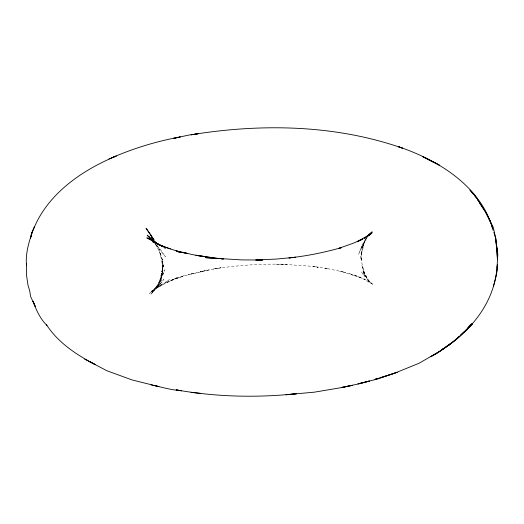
<?xml version="1.0" encoding="UTF-8"?>
<svg xmlns="http://www.w3.org/2000/svg" width="524" height="524" viewBox="0 0 524 524"><rect width="100%" height="100%" fill="white"/><g stroke="black" fill="none" stroke-linecap="round" stroke-linejoin="round"><path stroke-width="0.39" stroke-dasharray="2.62 1.97" d="M367.023 237.726L361.717 246.647L358.685 254.186L362.588 244.61L365.614 239.396L362.156 248.448L365.975 238.505M360.944 248.658L362.857 243.686M366.027 238.623C362.805 244.721 360.872 251.605 360.695 258.509L363.551 242.619L362.968 248.5L360.971 254.52L361.481 252.81L361.357 261.024L361.167 256.976L361.855 263.002L364.652 274.812L363.053 268.864M158.006 285.449L162.113 278.735L158.006 285.449L152.314 292.222L159.584 283.556L151.659 291.979L158.425 285.901L163.861 279.43L158.425 285.901M156.119 287.702L150.676 294.671L159.158 282.77L164.962 269.814L158.386 284.781L153.211 291.776C157.514 286.451 160.193 280.124 162.512 273.738L158.713 283.288L160.717 277.569L163.567 263.769L161.032 275.67L160.344 281.578L163.305 265.668L160.357 279.488L162.375 269.251L162.859 261.424L162.407 273.476L162.054 259.098L162.833 267.201L162.65 275.257L162.04 261.188L162.289 262.976L158.995 249.188L162.695 260.939L160.095 253.125L160.848 254.802L155.628 244.132L160.534 249.765L165.512 256.898L155.504 244.145M365.896 238.748L367.311 237.058M160.311 283.641L149.556 293.414L162.342 283.851L150.86 291.593L162.479 284.794L169.304 279.678L157.213 287.552L178.029 277.183L165.61 282.862L184.297 275.558L175.009 278.951M171.695 279.986L185.725 275.539L209.279 269.847L200.03 271.648L221.056 267.751L213.072 269.022C237.569 265.354 262.426 263.31 287.145 264.463L274.609 264.351M202.886 271.262L187.998 274.55L194.391 273.142M280.406 264.109L309.389 266.127L318.323 267.286L313.057 266.356L328.096 268.819L325.063 268.131L345.978 272.487L339.545 271.268M342.087 271.74L362.398 278.251L353.359 274.674L366.289 280.235L364.2 278.919L368.287 281.873L372.079 283.674L367.593 280.51L372.898 284.558L368.889 280.609L365.49 276.056L369.014 281.84L363.604 270.816L361.802 265.209L364.101 272.794M353.425 275.211L348.971 273.305L352.272 274.72M163.822 247.675L165.918 248.933L164.005 247.767M155.628 244.551L158.412 248.14L155.995 244.197M361.547 271.949L364.599 276.836M366.597 277.897L363.794 272.421L366.597 277.897M363.695 272.952L363.04 270.954L364.639 276.908L363.695 272.952"/><path stroke-width="0.79" d="M472.628 324.081L464.179 332.072C481.7 315.9 494.518 293.525 496.857 269.506M497.027 267.954L497.8 254.395L495.527 237.614L493.294 227.377L485.466 211.912L479.447 202.657L485.466 211.912L490.431 221.632M496.195 275.709L497.355 264.849L497.027 271.046L496.195 275.709L493.464 286.242M34.407 226.696L31.938 232.342L30.536 237.929C42.051 197.771 79.32 171.289 116.249 156.041L108.933 158.949M30.536 237.929L31.938 232.342M30.805 236.769C27.772 245.926 25.597 255.594 26.475 265.295L26.527 263.526L26.383 274.216L27.969 285.023L29.671 290.768L30.706 296.794L35.324 306.579L33.019 301.261C36.215 309.985 40.165 318.828 46.918 325.417L46.44 324.69C58.02 342.611 76.74 355.01 95.414 364.652L84.613 359.123M367.069 236.593L367.763 235.237L367.01 236.468M368.496 235.721L372.092 232.001L364.507 238.4L371.896 233.114L366.951 236.566L368.994 235.093L357.709 241.263M467.88 327.716L471.6 323.767C462.98 333.939 452.933 342.762 441.647 349.862C451.472 343.895 460.485 336.598 468.305 328.168M459.214 336.329L455.271 340.056L446.304 346.737L451.439 343.266L441.647 349.862M460.341 335.262L463.72 332.065M368.398 235.44L372.092 232.001M368.418 235.42L370.055 233.907M450.437 343.757L440.966 350.556L430.663 356.759L437.068 353.261L445.099 347.576M440.966 350.556L419.121 363.237L393.524 373.658L378.721 378.223M357.27 241.839L362.863 239.029L353.209 243.247L338.366 248.514M111.789 157.822C133.685 148.24 156.728 141.257 180.23 136.954L173.647 138.349L188.758 135.074L198.046 133.771L191.109 134.792C261.168 123.376 335.183 124.588 402.668 148.227L398.463 146.713C438.306 160.2 480.207 185.758 492.678 228.543M338.321 248.573L341.589 247.59C324.369 252.444 306.75 256.079 288.94 257.919L295.641 257.238L276.528 259.059L255.778 260.002L262.766 260.015L241.78 259.911L205.663 257.684L219.556 258.646M375.132 379.265L377.418 378.597M380.47 377.706L397.179 372.256L377.732 378.983L357.971 383.85L369.453 381.053L361.436 383.319L341.419 387.498L352.298 385.337L343.77 387.216L314.42 392.162L286.012 394.749L296.427 393.734C256.459 397.919 215.816 396.943 176.241 389.863L181.468 390.786L172.396 389.653L163.888 387.852L132.068 379.946L106.948 370.763L88.988 361.344M375.092 379.271L377.267 378.642M221.121 258.777L223.466 258.987L221.069 258.732M219.477 258.561L195.904 255.352L205.323 256.721L193.009 254.71L176.136 250.819L179.391 251.887M191.096 392.345L200.679 393.367M202.598 256.269L210.694 257.625M151.154 384.898L158.91 386.62L155.877 385.933M166.311 247.518L179.293 251.841M170.47 248.985L161.248 245.749L165.407 247.217L153.001 242.049L163.704 246.955M428.737 159.735L439.282 165.073L422.364 156.466L433.112 161.955M161.785 245.933L154.174 241.839L160.337 245.586M160.711 245.658L155.307 242.088L146.936 237.909L155.307 242.088L151.364 240.077L153.244 241.44M153.375 241.453L150.44 239.213L152.301 240.726M153.1 241.04L147.264 235.184L151.626 240.005M153.146 241.551L148.986 236.756L153.146 241.243M473.513 194.417L469.949 190.081L473.886 194.188L477.082 198.753L474.534 195.655M479.165 201.923L477.456 199.5L479.198 202.067M154.777 242.298L151.534 237.234L154.632 242.16M488.27 217.388L490.549 222.242M33.019 301.261L33.569 302.538M493.877 232.328L496.031 239.147L497.007 249.594L495.416 239.592M490.877 222.936L493.091 230.291M184.101 252.732L177.918 251.71L187.081 253.38L184.101 252.732M151.036 235.256L146.078 228.248L154.082 240.143L151.036 235.256M497.427 258.902L496.706 248.153L497.427 258.902"/></g></svg>
